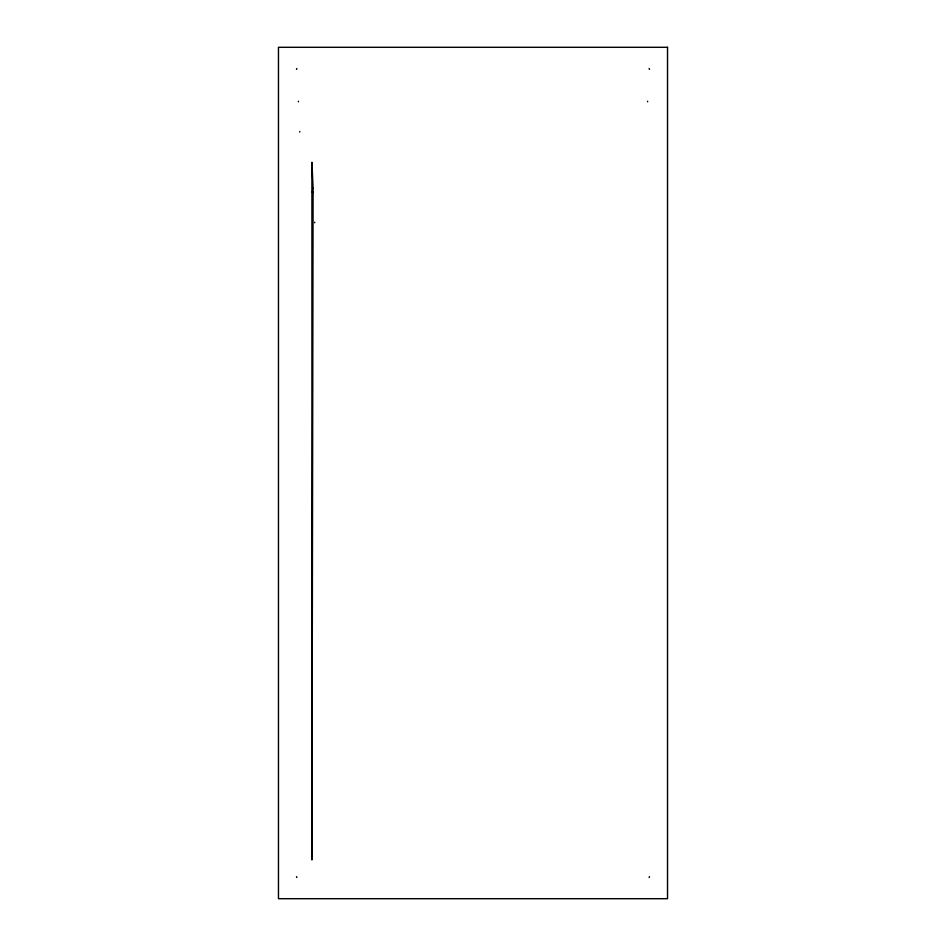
<?xml version="1.0" encoding="UTF-8"?>
<svg xmlns="http://www.w3.org/2000/svg" width="946" height="946" viewBox="0 0 946 946"><rect width="100%" height="100%" fill="white"/><g stroke="black" fill="none" stroke-linecap="round" stroke-linejoin="round"><path stroke-width="1.42" d="M298.368 101.79L298.392 101.234M299.776 132.038L299.787 131.482M313.303 192.523L313.327 191.967M314.711 222.771L314.722 222.204M296.488 69.389L296.878 68.467M649.512 876.611L649.122 877.533M649.122 68.467L649.512 69.389M296.878 877.533L296.488 876.611M647.608 101.234L647.632 101.79M313.091 188.36L311.908 859.938L311.908 162.286L313.091 188.36M312.334 191.967L312.381 191.34L312.334 191.967M667.533 47.3L278.467 47.3L278.467 898.7L667.533 898.7L667.533 47.3"/></g></svg>
